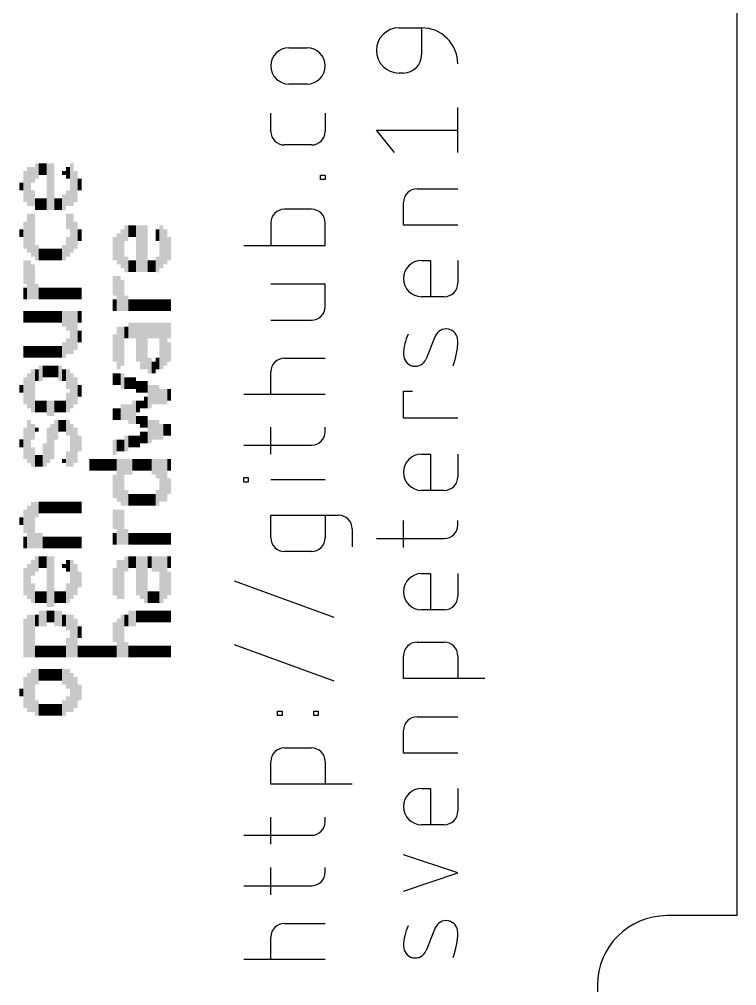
# Model space of a CAD drawing. Extents: x 0 to 124, y 0 to 91.
# Drawn here: x 113.2 to 123.5, y 41.99 to 55.87 of the extents above; entities that cross this region are included whole.
import ezdxf

# ---------------------------------------------------------------- set-up
doc = ezdxf.new("R2010")
doc.units = 0
doc.layers.add('20', color=30, linetype='CONTINUOUS')
doc.layers.add('21', color=253, linetype='CONTINUOUS')

# ---------------------------------------------------------------- blocks, each defined once
blk = doc.blocks.new('RECT')
blk.add_solid([(-0.5, -0.5), (0.5, -0.5), (-0.5, 0.5), (0.5, 0.5)])

msp = doc.modelspace()

# ---------------------------------------------------------------- linework, layer by layer
at = {"layer": '20'}
for p, q in [((123.5, 59), (123.5, 43)), ((123.5, 43), (122.5, 43)), ((121.5, 42), (121.5, 27.5))]:
    msp.add_line(p, q, dxfattribs=at)
msp.add_arc((122.5, 42), 1, 90, 180, dxfattribs=at)
at = {"layer": '21'}
for p, q in [((118.6529, 55.7484), (118.9774, 55.7484)), ((118.9774, 55.7484), (118.9774, 55.359)), ((117.0724, 55.4606), (117.3321, 55.4606)), ((118.7178, 55.0993), (118.6529, 55.0993)), ((117.3321, 54.9413), (117.0724, 54.9413)), ((119.4967, 53.9563), (119.4967, 54.6054)), ((116.8128, 54.261), (116.8128, 54.5207)), ((117.5917, 54.5207), (117.5917, 54.261)), ((118.5879, 53.9563), (118.3283, 54.2809)), ((118.3283, 54.2809), (119.4967, 54.2809)), ((117.397, 54.0663), (117.0075, 54.0663)), ((117.5268, 53.5683), (117.5268, 53.6332)), ((117.5268, 53.6332), (117.5917, 53.6332)), ((117.5917, 53.5683), (117.5268, 53.5683)), ((117.5917, 53.6332), (117.5917, 53.5683)), ((118.9125, 53.4356), (119.4967, 53.4356)), ((118.7178, 52.9164), (118.7178, 53.2409)), ((117.397, 53.1424), (117.0075, 53.1424)), ((116.8128, 52.9476), (116.8128, 52.6231)), ((117.5917, 52.6231), (117.5917, 52.9476)), ((119.4967, 52.9164), (118.7178, 52.9164)), ((116.4233, 52.6231), (117.5917, 52.6231)), ((118.9774, 52.4069), (119.1072, 52.4069)), ((119.1072, 52.4069), (119.1072, 51.8877)), ((119.4967, 52.4069), (119.4967, 52.0824)), ((117.5917, 52.0697), (116.8128, 52.0697)), ((117.5917, 51.7451), (117.5917, 52.0697)), ((119.302, 51.8877), (118.9774, 51.8877)), ((116.8128, 51.5504), (117.397, 51.5504)), ((119.1721, 51.319), (119.0423, 50.9944)), ((117.0075, 51.0029), (117.5917, 51.0029)), ((116.8128, 50.4836), (116.8128, 50.8081)), ((118.7178, 50.1417), (118.7178, 50.5312)), ((118.7178, 50.5312), (118.8476, 50.5312)), ((117.5917, 50.4836), (116.4233, 50.4836)), ((119.4967, 50.1417), (118.7178, 50.1417)), ((116.8128, 49.6249), (116.8128, 50.0143)), ((117.5917, 49.9494), (117.5917, 50.0143)), ((116.4233, 49.7547), (117.397, 49.7547)), ((118.9774, 49.6256), (119.1072, 49.6256)), ((119.1072, 49.6256), (119.1072, 49.1063)), ((119.4967, 49.6256), (119.4967, 49.3011)), ((116.4233, 49.2249), (116.4233, 49.2898)), ((116.4233, 49.2898), (116.4882, 49.2898)), ((116.4882, 49.2898), (116.4882, 49.2249)), ((116.4882, 49.2249), (116.4233, 49.2249)), ((117.5917, 49.2573), (116.8128, 49.2573)), ((119.302, 49.1063), (118.9774, 49.1063)), ((116.8128, 48.4245), (116.8128, 48.7491)), ((116.8128, 48.7491), (117.7864, 48.7491)), ((117.5917, 48.7491), (117.5917, 48.4245)), ((118.7178, 48.2857), (118.7178, 48.6752)), ((119.4967, 48.6103), (119.4967, 48.6752)), ((117.9812, 48.5543), (117.9812, 48.2947)), ((118.3283, 48.4155), (119.302, 48.4155)), ((117.397, 48.2298), (117.0075, 48.2298)), ((118.9774, 47.9111), (119.1072, 47.9111)), ((119.1072, 47.9111), (119.1072, 47.3919)), ((119.4967, 47.9111), (119.4967, 47.5866)), ((117.7215, 47.2832), (116.2935, 47.8025)), ((119.302, 47.3919), (118.9774, 47.3919)), ((118.9125, 46.9264), (119.302, 46.9264)), ((117.7215, 46.3688), (116.2935, 46.8881)), ((118.7178, 46.4071), (118.7178, 46.7317)), ((119.4967, 46.7317), (119.4967, 46.4071)), ((119.8862, 46.4071), (118.7178, 46.4071)), ((116.9101, 45.8721), (116.9101, 45.937)), ((116.9101, 45.937), (116.975, 45.937)), ((116.975, 45.937), (116.975, 45.8721)), ((117.4294, 45.8721), (117.4294, 45.937)), ((117.4294, 45.937), (117.4943, 45.937)), ((117.4943, 45.937), (117.4943, 45.8721)), ((116.975, 45.8721), (116.9101, 45.8721)), ((117.4943, 45.8721), (117.4294, 45.8721)), ((118.9125, 45.8537), (119.4967, 45.8537)), ((118.7178, 45.3345), (118.7178, 45.659)), ((117.0075, 45.4081), (117.397, 45.4081)), ((119.4967, 45.3345), (118.7178, 45.3345)), ((116.8128, 44.8888), (116.8128, 45.2133)), ((117.5917, 45.2133), (117.5917, 44.8888)), ((117.9812, 44.8888), (116.8128, 44.8888)), ((118.9774, 44.825), (119.1072, 44.825)), ((119.1072, 44.825), (119.1072, 44.3058)), ((119.4967, 44.825), (119.4967, 44.5005)), ((116.8128, 44.0242), (116.8128, 44.4136)), ((117.5917, 44.3487), (117.5917, 44.4136)), ((119.302, 44.3058), (118.9774, 44.3058)), ((116.4233, 44.154), (117.397, 44.154)), ((119.4967, 43.6129), (118.7178, 43.8725)), ((116.8128, 43.3003), (116.8128, 43.6897)), ((117.5917, 43.6248), (117.5917, 43.6897)), ((118.7178, 43.3533), (119.4967, 43.6129)), ((116.4233, 43.4301), (117.397, 43.4301)), ((117.0075, 42.8876), (117.5917, 42.8876)), ((119.1721, 42.8227), (119.0423, 42.4981)), ((116.8128, 42.3683), (116.8128, 42.6929)), ((117.5917, 42.3683), (116.4233, 42.3683))]:
    msp.add_line(p, q, dxfattribs=at)
for centre, radius, start, end in [((118.6529, 55.4239), 0.3246, 90, 270), ((118.9774, 55.2292), 0.5193, 0, 90), ((117.0724, 55.2009), 0.2596, 90, 270), ((117.3321, 55.2009), 0.2596, 270, 90), ((118.7178, 55.359), 0.2596, 270, 0), ((117.0075, 54.261), 0.1947, 180, 270), ((117.397, 54.261), 0.1947, 270, 0), ((118.9125, 53.2409), 0.1947, 90.0009, 180), ((117.0075, 52.9476), 0.1947, 90, 180), ((117.397, 52.9476), 0.1947, 0, 90), ((118.9774, 52.1473), 0.2596, 90, 270), ((119.302, 52.0824), 0.1947, 270, 0), ((117.397, 51.7451), 0.1947, 270, 0), ((119.4548, 51.0488), 0.7371, 155.7611, 179.1819), ((119.3284, 51.2565), 0.1683, 359.1819, 158.1986), ((118.396, 51.2698), 1.1008, 340.209, 359.1819), ((117.0075, 50.8081), 0.1947, 90.0009, 180), ((118.8861, 51.0569), 0.1683, 179.1818, 338.1989), ((117.397, 49.9494), 0.1947, 270, 0), ((118.9774, 49.366), 0.2596, 90, 270), ((119.302, 49.3011), 0.1947, 270, 0), ((117.7864, 48.5543), 0.1947, 0, 90), ((119.302, 48.6103), 0.1947, 270, 0), ((117.0075, 48.4245), 0.1947, 180, 270), ((117.397, 48.4245), 0.1947, 270, 0), ((118.9774, 47.6515), 0.2596, 90, 270), ((119.302, 47.5866), 0.1947, 270, 0), ((118.9125, 46.7317), 0.1947, 90.0009, 180), ((119.302, 46.7317), 0.1947, 0, 90), ((118.9125, 45.659), 0.1947, 90.0009, 180), ((117.0075, 45.2133), 0.1947, 90.0009, 180), ((117.397, 45.2133), 0.1947, 0, 90), ((118.9774, 44.5654), 0.2596, 90, 270), ((119.302, 44.5005), 0.1947, 270, 0), ((117.397, 44.3487), 0.1947, 270, 0), ((117.397, 43.6248), 0.1947, 270, 0), ((117.0075, 42.6929), 0.1947, 90.0009, 180), ((119.3284, 42.7602), 0.1683, 359.1819, 158.1986), ((119.4548, 42.5525), 0.7371, 155.7611, 179.1819), ((118.396, 42.7735), 1.1008, 340.209, 359.1819), ((118.8861, 42.5606), 0.1683, 179.1818, 338.1989)]:
    msp.add_arc(centre, radius, start, end, dxfattribs=at)

# ---------------------------------------------------------------- block references
at = {"layer": '21', "yscale": 0.0559, "rotation": 90}
for p, xscale in [((113.3421, 53.4692), 0.5588), ((113.398, 53.6369), 0.2235), ((113.4538, 53.6928), 0.2235), ((113.5097, 53.7207), 0.1676), ((113.5656, 53.7207), 0.1676), ((113.6215, 53.4692), 0.6706), ((113.6774, 53.4692), 0.6706), ((113.9009, 53.6648), 0.1676), ((113.9567, 53.4972), 0.6147), ((113.2862, 53.4692), 0.447), ((113.845, 53.6648), 0.0559), ((114.0126, 53.4692), 0.447), ((114.0685, 53.4972), 0.1676), ((113.2303, 53.4692), 0.1118), ((113.398, 53.3016), 0.2235), ((113.4538, 53.2178), 0.1676), ((113.5097, 53.2178), 0.1676), ((113.5656, 53.2178), 0.1676), ((113.7332, 53.2178), 0.1676), ((113.7891, 53.2178), 0.1676), ((113.845, 53.2457), 0.2235), ((113.9009, 53.3016), 0.2235), ((113.3421, 52.7987), 0.5588), ((113.398, 52.7707), 0.6147), ((113.9009, 52.9663), 0.2235), ((113.9567, 52.7987), 0.5588), ((113.2862, 52.7707), 0.3912), ((114.0126, 52.7707), 0.3912), ((114.7391, 52.7987), 0.2235), ((114.795, 52.8266), 0.1676), ((114.8508, 52.8266), 0.1676), ((114.9067, 52.5752), 0.6706), ((114.9626, 52.5752), 0.6706), ((115.0185, 52.5752), 0.6706), ((115.242, 52.6031), 0.6147), ((113.2303, 52.7987), 0.1118), ((113.9009, 52.6031), 0.2794), ((114.0685, 52.7707), 0.1676), ((114.5714, 52.5752), 0.3353), ((114.6273, 52.5752), 0.447), ((114.6832, 52.5752), 0.5588), ((115.1861, 52.7707), 0.1676), ((115.2979, 52.6031), 0.5029), ((115.3538, 52.5752), 0.3353), ((113.4538, 52.5193), 0.2235), ((113.845, 52.5193), 0.2235), ((113.5097, 52.4913), 0.1676), ((113.5656, 52.4913), 0.1676), ((113.6215, 52.4913), 0.1676), ((113.6774, 52.4913), 0.1676), ((113.7332, 52.4913), 0.1676), ((113.7891, 52.4913), 0.1676), ((114.7391, 52.3516), 0.2235), ((115.1861, 52.3516), 0.2235), ((113.2862, 52.2399), 0.3353), ((113.3421, 52.1281), 0.5588), ((113.398, 52.1002), 0.5029), ((114.795, 52.3237), 0.1676), ((114.8508, 52.3237), 0.1676), ((115.0744, 52.3237), 0.1676), ((115.1302, 52.3237), 0.1676), ((114.5714, 52.0443), 0.2794), ((114.6273, 51.9325), 0.5029), ((113.4538, 51.9605), 0.2235), ((114.6832, 51.9046), 0.447), ((113.2862, 51.9325), 0.1676), ((113.5097, 51.9325), 0.1676), ((113.5656, 51.9325), 0.1676), ((113.6215, 51.9325), 0.1676), ((113.6774, 51.9325), 0.1676), ((113.7332, 51.9325), 0.1676), ((113.7891, 51.9325), 0.1676), ((113.845, 51.9325), 0.1676), ((113.9009, 51.9325), 0.1676), ((113.9567, 51.9325), 0.1676), ((114.0126, 51.9325), 0.1676), ((114.0685, 51.9325), 0.1676), ((114.7391, 51.7928), 0.2235), ((114.5714, 51.7649), 0.1676), ((114.795, 51.7649), 0.1676), ((114.8508, 51.7649), 0.1676), ((114.9067, 51.7649), 0.1676), ((114.9626, 51.7649), 0.1676), ((115.0185, 51.7649), 0.1676), ((115.0744, 51.7649), 0.1676), ((115.1302, 51.7649), 0.1676), ((115.1861, 51.7649), 0.1676), ((115.242, 51.7649), 0.1676), ((115.2979, 51.7649), 0.1676), ((115.3538, 51.7649), 0.1676), ((113.2862, 51.5973), 0.1676), ((113.3421, 51.5973), 0.1676), ((113.398, 51.5973), 0.1676), ((113.4538, 51.5973), 0.1676), ((113.5097, 51.5973), 0.1676), ((113.5656, 51.5973), 0.1676), ((113.6215, 51.5973), 0.1676), ((113.6774, 51.5973), 0.1676), ((113.7332, 51.5973), 0.1676), ((113.7891, 51.5973), 0.1676), ((113.845, 51.5693), 0.2235), ((113.9009, 51.5414), 0.2794), ((113.9567, 51.3737), 0.6147), ((114.0126, 51.4017), 0.5588), ((114.0685, 51.5973), 0.1676), ((114.795, 51.4017), 0.2235), ((114.8508, 51.4017), 0.2235), ((114.9067, 51.234), 0.5588), ((114.9626, 51.1782), 0.6706), ((115.0185, 51.1782), 0.6706), ((115.0744, 51.4017), 0.2235), ((115.1302, 51.4017), 0.2235), ((115.1861, 51.4017), 0.2235), ((115.242, 51.1782), 0.6706), ((115.2979, 51.2061), 0.6147), ((115.3538, 51.4017), 0.2235), ((114.0685, 51.3179), 0.1676), ((114.5714, 51.1502), 0.3912), ((114.6273, 51.1502), 0.6147), ((114.6832, 51.1782), 0.5588), ((114.7391, 51.3737), 0.1676), ((113.845, 51.1223), 0.2235), ((113.9009, 51.1782), 0.2235), ((115.3538, 51.0943), 0.2794), ((113.2862, 51.0943), 0.1676), ((113.3421, 51.0943), 0.1676), ((113.398, 51.0943), 0.1676), ((113.4538, 51.0943), 0.1676), ((113.5097, 51.0943), 0.1676), ((113.5656, 51.0943), 0.1676), ((113.6215, 51.0943), 0.1676), ((113.6774, 51.0943), 0.1676), ((113.7332, 51.0943), 0.1676), ((113.7891, 51.0943), 0.1676), ((115.0744, 50.8988), 0.2235), ((115.1302, 50.8708), 0.1676), ((115.1861, 50.9267), 0.1676), ((113.3421, 50.5355), 0.5029), ((113.398, 50.5355), 0.6147), ((113.4538, 50.7591), 0.1676), ((113.5097, 50.787), 0.2235), ((113.5656, 50.8149), 0.1676), ((113.6215, 50.8149), 0.1676), ((113.6774, 50.8149), 0.1676), ((113.7332, 50.8149), 0.1676), ((113.7891, 50.787), 0.2235), ((113.845, 50.7591), 0.1676), ((113.9009, 50.7032), 0.2794), ((113.9567, 50.5355), 0.5029), ((114.5714, 50.7032), 0.1676), ((114.6273, 50.7032), 0.1676), ((114.6832, 50.6752), 0.2235), ((113.2862, 50.5355), 0.3912), ((114.0126, 50.5355), 0.3912), ((114.7391, 50.6473), 0.1676), ((114.795, 50.6473), 0.1676), ((114.8508, 50.6473), 0.1676), ((114.9067, 50.5914), 0.1676), ((114.9626, 50.5914), 0.1676), ((115.0185, 50.5914), 0.1676), ((113.2303, 50.5635), 0.1118), ((114.0685, 50.5355), 0.1676), ((115.0744, 50.4517), 0.3353), ((115.1302, 50.4797), 0.2794), ((115.1861, 50.4797), 0.2794), ((115.242, 50.4517), 0.2235), ((115.2979, 50.4517), 0.2235), ((115.3538, 50.4797), 0.1676), ((113.4538, 50.312), 0.1676), ((113.5097, 50.312), 0.1676), ((113.5656, 50.312), 0.1676), ((113.6215, 50.2841), 0.2235), ((113.6774, 50.2841), 0.2235), ((113.7332, 50.312), 0.1676), ((113.7891, 50.312), 0.1676), ((113.845, 50.312), 0.1676), ((113.9009, 50.3679), 0.2794), ((114.8508, 50.2282), 0.3353), ((114.9067, 50.312), 0.1676), ((114.9626, 50.34), 0.1118), ((115.0185, 50.3679), 0.1676), ((114.5714, 50.2003), 0.1676), ((114.6273, 50.2003), 0.1676), ((114.6832, 50.2282), 0.2235), ((114.7391, 50.2282), 0.2235), ((114.795, 50.2003), 0.2794), ((113.3421, 49.8091), 0.6147), ((113.7332, 49.9767), 0.2794), ((113.7891, 50.0326), 0.1676), ((113.845, 50.0326), 0.1676), ((113.9009, 50.0047), 0.2235), ((114.9067, 50.1164), 0.1118), ((114.9626, 50.0885), 0.1676), ((115.0185, 50.0885), 0.1676), ((115.0744, 49.9488), 0.3353), ((115.1302, 49.9767), 0.2794), ((115.1861, 49.9767), 0.2794), ((113.2862, 49.7812), 0.447), ((113.398, 49.9488), 0.2235), ((113.4538, 49.9767), 0.0559), ((113.6215, 49.7532), 0.5029), ((113.6774, 49.8091), 0.5029), ((113.9567, 49.7532), 0.6147), ((114.0126, 49.7532), 0.5029), ((115.242, 49.9488), 0.2235), ((115.2979, 49.9767), 0.1676), ((115.3538, 49.9767), 0.1676), ((113.2303, 49.7812), 0.1118), ((114.0685, 49.7812), 0.2235), ((114.5714, 49.7253), 0.2235), ((114.6273, 49.7532), 0.1676), ((114.6832, 49.7532), 0.1676), ((114.7391, 49.7812), 0.2235), ((114.795, 49.8091), 0.1676), ((114.8508, 49.8091), 0.1676), ((114.9067, 49.8091), 0.1676), ((114.9626, 49.865), 0.1676), ((115.0185, 49.865), 0.1676), ((113.398, 49.5856), 0.2794), ((113.5656, 49.6135), 0.3353), ((113.4538, 49.5297), 0.1676), ((113.5097, 49.5297), 0.1676), ((113.845, 49.5297), 0.0559), ((113.9009, 49.5576), 0.2235), ((114.2362, 49.4738), 0.1676), ((114.292, 49.4738), 0.1676), ((114.3479, 49.4738), 0.1676), ((114.4038, 49.4738), 0.1676), ((114.4597, 49.4738), 0.1676), ((114.5156, 49.4738), 0.1676), ((114.5714, 49.4738), 0.1676), ((114.6273, 49.2503), 0.6147), ((114.6832, 49.2224), 0.6706), ((114.7391, 49.4459), 0.2235), ((114.795, 49.4459), 0.2235), ((114.8508, 49.4738), 0.1676), ((114.9067, 49.4738), 0.1676), ((114.9626, 49.4738), 0.1676), ((115.0185, 49.4738), 0.1676), ((115.0744, 49.4738), 0.1676), ((115.1302, 49.4459), 0.2235), ((115.1861, 49.4179), 0.2794), ((115.242, 49.2503), 0.6147), ((115.2979, 49.2503), 0.6147), ((115.3538, 49.4738), 0.1676), ((114.5714, 49.1665), 0.3353), ((115.3538, 49.1665), 0.2235), ((114.7391, 48.9988), 0.2235), ((114.795, 48.9709), 0.1676), ((114.8508, 48.9709), 0.1676), ((114.9067, 48.9709), 0.1676), ((114.9626, 48.9709), 0.1676), ((115.0185, 48.9709), 0.1676), ((115.0744, 48.9709), 0.1676), ((115.1302, 48.9709), 0.1676), ((115.1861, 48.9988), 0.2235), ((113.3421, 48.5797), 0.6147), ((113.398, 48.6077), 0.6706), ((113.4538, 48.8312), 0.2235), ((113.5097, 48.8591), 0.1676), ((113.5656, 48.8591), 0.1676), ((113.6215, 48.8591), 0.1676), ((113.6774, 48.8591), 0.1676), ((113.7332, 48.8591), 0.1676), ((113.7891, 48.8591), 0.1676), ((113.845, 48.8591), 0.1676), ((113.9009, 48.8591), 0.1676), ((113.9567, 48.8591), 0.1676), ((114.0126, 48.8591), 0.1676), ((114.0685, 48.8591), 0.1676), ((113.2303, 48.6636), 0.1118), ((113.2862, 48.6636), 0.3353), ((114.5714, 48.6915), 0.2794), ((114.6273, 48.5797), 0.5029), ((114.6832, 48.5797), 0.5029), ((113.2862, 48.3562), 0.1676), ((113.4538, 48.3842), 0.2235), ((113.5097, 48.3842), 0.2235), ((113.5656, 48.3562), 0.1676), ((113.6215, 48.3562), 0.1676), ((113.6774, 48.3562), 0.1676), ((113.7332, 48.3562), 0.1676), ((113.7891, 48.3562), 0.1676), ((113.845, 48.3562), 0.1676), ((113.9009, 48.3562), 0.1676), ((113.9567, 48.3562), 0.1676), ((114.0126, 48.3562), 0.1676), ((114.0685, 48.3562), 0.1676), ((114.5714, 48.4121), 0.1676), ((114.7391, 48.44), 0.2235), ((114.795, 48.4121), 0.1676), ((114.8508, 48.4121), 0.1676), ((114.9067, 48.4121), 0.1676), ((114.9626, 48.4121), 0.1676), ((115.0185, 48.4121), 0.1676), ((115.0744, 48.4121), 0.1676), ((115.1302, 48.4121), 0.1676), ((115.1861, 48.4121), 0.1676), ((115.242, 48.4121), 0.1676), ((115.2979, 48.4121), 0.1676), ((115.3538, 48.4121), 0.1676), ((113.4538, 48.0489), 0.2235), ((113.5097, 48.0768), 0.1676), ((113.5656, 48.0768), 0.1676), ((113.6215, 47.7974), 0.7264), ((113.6774, 47.7974), 0.7264), ((114.7391, 48.0489), 0.2235), ((114.795, 48.0768), 0.1676), ((114.8508, 48.0768), 0.1676), ((114.9067, 47.8812), 0.5588), ((114.9626, 47.8533), 0.6147), ((115.0185, 47.8254), 0.6706), ((115.0744, 48.0768), 0.1676), ((115.1302, 48.0489), 0.2235), ((115.1861, 48.0489), 0.2235), ((115.242, 47.8254), 0.6706), ((115.2979, 47.8533), 0.6147), ((115.3538, 48.0768), 0.1676), ((113.3421, 47.7974), 0.5029), ((113.398, 47.993), 0.2235), ((113.845, 48.0209), 0.0559), ((113.9009, 48.0209), 0.1676), ((113.9567, 47.8254), 0.5588), ((114.0126, 47.8254), 0.447), ((114.6273, 47.8254), 0.5588), ((114.6832, 47.8254), 0.5588), ((113.2862, 47.7974), 0.3912), ((114.0685, 47.8254), 0.2235), ((114.5714, 47.7974), 0.3912), ((115.3538, 47.7695), 0.3353), ((113.398, 47.6298), 0.2794), ((113.9009, 47.6298), 0.2794), ((113.4538, 47.5739), 0.1676), ((113.5097, 47.5739), 0.1676), ((113.5656, 47.5739), 0.1676), ((113.7332, 47.5739), 0.1676), ((113.7891, 47.5739), 0.1676), ((113.845, 47.5739), 0.1676), ((115.0744, 47.5739), 0.1676), ((115.1302, 47.5739), 0.1676), ((115.1861, 47.5739), 0.1676), ((113.3421, 47.0151), 0.6147), ((113.398, 47.0151), 0.6147), ((113.4538, 47.2386), 0.1676), ((113.5097, 47.2666), 0.2235), ((113.5656, 47.2666), 0.2235), ((113.6215, 47.2945), 0.1676), ((113.6774, 47.2945), 0.1676), ((113.7332, 47.2666), 0.2235), ((113.7891, 47.2666), 0.2235), ((113.845, 47.2386), 0.1676), ((113.9009, 47.2107), 0.2235), ((113.9567, 47.0151), 0.6147), ((114.6832, 47.0151), 0.6147), ((114.7391, 47.2386), 0.1676), ((114.795, 47.2666), 0.2235), ((114.8508, 47.2666), 0.2235), ((114.9067, 47.2945), 0.1676), ((114.9626, 47.2945), 0.1676), ((115.0185, 47.2945), 0.1676), ((115.0744, 47.2945), 0.1676), ((115.1302, 47.2945), 0.1676), ((115.1861, 47.2945), 0.1676), ((115.242, 47.2945), 0.1676), ((115.2979, 47.2945), 0.1676), ((115.3538, 47.2945), 0.1676), ((113.2862, 46.9872), 0.5588), ((114.0126, 46.9872), 0.5588), ((114.5714, 47.071), 0.2794), ((114.6273, 46.9872), 0.5588), ((114.0685, 47.071), 0.1676), ((113.9009, 46.8475), 0.2794), ((114.7391, 46.8195), 0.2235), ((113.4538, 46.7916), 0.1676), ((113.5097, 46.7916), 0.1676), ((113.5656, 46.7916), 0.1676), ((113.6215, 46.7916), 0.1676), ((113.6774, 46.7916), 0.1676), ((113.7332, 46.7916), 0.1676), ((113.7891, 46.7916), 0.1676), ((113.845, 46.7916), 0.1676), ((114.0685, 46.7916), 0.1676), ((114.1244, 46.7916), 0.1676), ((114.1803, 46.7916), 0.1676), ((114.2362, 46.7916), 0.1676), ((114.292, 46.7916), 0.1676), ((114.3479, 46.7916), 0.1676), ((114.4038, 46.7916), 0.1676), ((114.4597, 46.7916), 0.1676), ((114.5156, 46.7916), 0.1676), ((114.5714, 46.7916), 0.1676), ((114.795, 46.7916), 0.1676), ((114.8508, 46.7916), 0.1676), ((114.9067, 46.7916), 0.1676), ((114.9626, 46.7916), 0.1676), ((115.0185, 46.7916), 0.1676), ((115.0744, 46.7916), 0.1676), ((115.1302, 46.7916), 0.1676), ((115.1861, 46.7916), 0.1676), ((115.242, 46.7916), 0.1676), ((115.2979, 46.7916), 0.1676), ((115.3538, 46.7916), 0.1676), ((113.398, 46.2328), 0.6147), ((113.4538, 46.4284), 0.2235), ((113.5097, 46.4563), 0.1676), ((113.5656, 46.4563), 0.1676), ((113.6215, 46.4563), 0.1676), ((113.6774, 46.4563), 0.1676), ((113.7332, 46.4563), 0.1676), ((113.7891, 46.4563), 0.1676), ((113.845, 46.4284), 0.2235), ((113.9009, 46.4004), 0.2794), ((113.2862, 46.2048), 0.447), ((113.3421, 46.2048), 0.5588), ((113.9567, 46.2048), 0.5588), ((114.0126, 46.2048), 0.447), ((113.2303, 46.2048), 0.1118), ((114.0685, 46.2048), 0.2235), ((113.4538, 45.9813), 0.2235), ((113.845, 45.9813), 0.2235), ((113.9009, 46.0372), 0.2235), ((113.5097, 45.9534), 0.1676), ((113.5656, 45.9534), 0.1676), ((113.6215, 45.9534), 0.1676), ((113.6774, 45.9534), 0.1676), ((113.7332, 45.9534), 0.1676), ((113.7891, 45.9534), 0.1676)]:
    msp.add_blockref('RECT', p, dxfattribs=dict(at, xscale=xscale))

doc.saveas('drawing.dxf')
